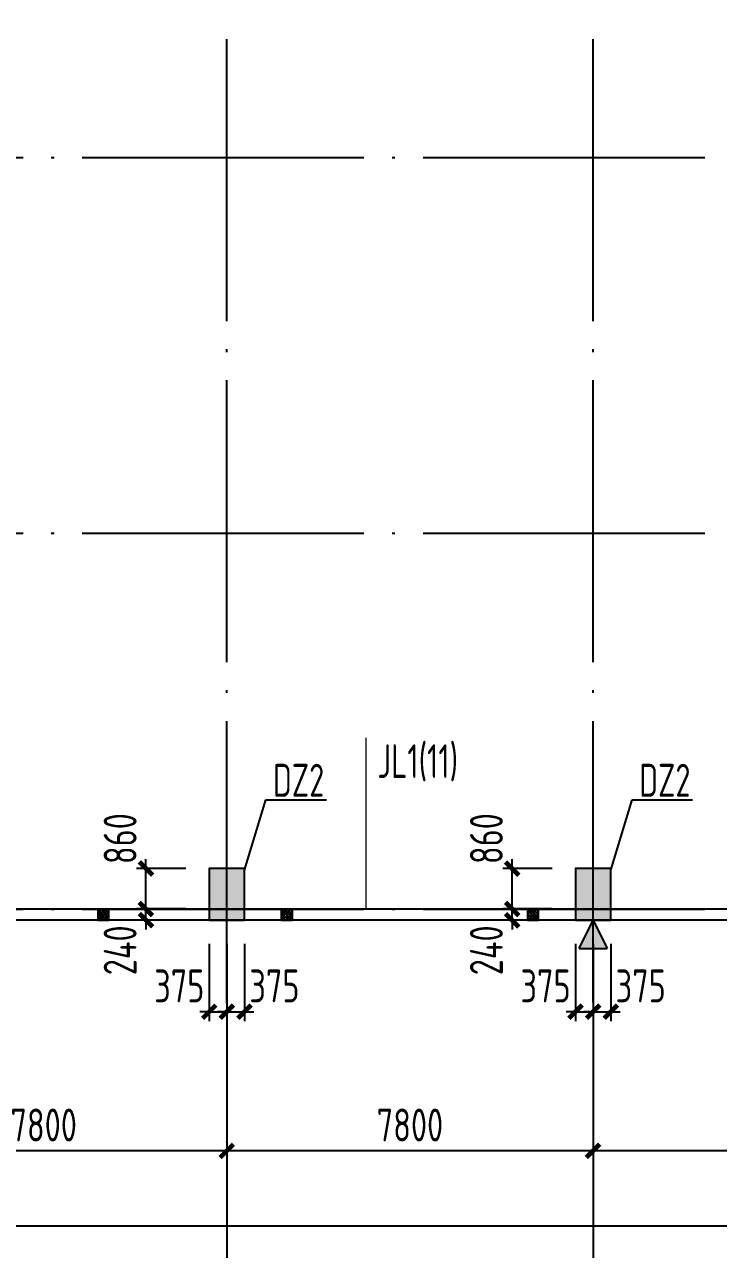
# Model space of a CAD drawing. Extents: x -2746917 to -971774, y -3334247 to -3250358.
# Drawn here: x -2261488 to -2254099, y -3308300 to -3295258 of the extents above; entities that cross this region are included whole.
import ezdxf

# ---------------------------------------------------------------- set-up
doc = ezdxf.new("R2010")
doc.units = 0
doc.header["$LTSCALE"] = 1000
doc.header["$MEASUREMENT"] = 0
doc.header["$PDMODE"] = 35
doc.linetypes.add('DOTE', pattern=[2.42, 2, -0.2, 0.02, -0.2])
doc.layers.get('0').update_dxf_attribs({"linetype": 'CONTINUOUS'})
doc.layers.get('Defpoints').update_dxf_attribs({"linetype": 'CONTINUOUS'})
for name, color, linetype in [('AXIS', 253, 'DOTE'), ('BEAM_CON', 4, 'CONTINUOUS'), ('COLU', 7, 'CONTINUOUS'), ('DIM', 3, 'CONTINUOUS'), ('HATCH', 254, 'CONTINUOUS'), ('NUM', 7, 'CONTINUOUS'), ('TEXT', 7, 'CONTINUOUS')]:
    doc.layers.add(name, color=color, linetype=linetype)
doc.styles.add('TSSD_Dimension', font='tssdeng.shx', dxfattribs={"width": 0.75, "bigfont": 'Hztxt.shx'})
doc.styles.add('TSSD_Label', font='tssdeng.shx', dxfattribs={"width": 0.75, "bigfont": 'hztxt.shx'})
doc.styles.add('TSSD_Rein', font='Tssdeng.shx', dxfattribs={"width": 0.75, "bigfont": 'hztxt.shx'})
doc.dimstyles.new('TSSD_200_100', dxfattribs={"dimtxt": 350, "dimasz": 100, "dimexe": 100, "dimexo": 250, "dimgap": 100, "dimtad": 1, "dimdec": 0, "dimlfac": 2, "dimzin": 0, "dimdsep": 46, "dimtxsty": 'TSSD_Dimension', "dimblk": 'ARCHTICK', "dimcen": 0, "dimdle": 100, "dimclrt": 7, "dimadec": 0, "dimazin": 0, "dimtfac": 1, "dimtdec": 0, "dimtix": 1, "dimtmove": 2, "dimatfit": 3, "dimfxl": 1, "dimtolj": 1, "dimtzin": 0, "dimarcsym": 0})

# ---------------------------------------------------------------- blocks, each defined once
blk = doc.blocks.new('_ArchTick')
at = {"color": 0, "const_width": 0.5}
blk.add_lwpolyline([(-0.71, -0.71), (0.71, 0.71)], dxfattribs=at)
blk = doc.blocks.new('*D1381')
at = {"layer": 'Defpoints', "color": 0, "ltscale": 1.5}
for p in [(-2255434, -3305675), (-2251534, -3305675), (-2255434, -3307250)]:
    blk.add_point(p, dxfattribs=at)
at = {"layer": 'DIM', "color": 0, "lineweight": -2, "ltscale": 1.5}
for p, q in [((-2255434, -3305925), (-2255434, -3307350)), ((-2251534, -3305925), (-2251534, -3307350)), ((-2251434, -3307250), (-2255534, -3307250))]:
    blk.add_line(p, q, dxfattribs=at)
at = {"layer": 'DIM', "color": 0, "lineweight": -2, "ltscale": 1.5, "xscale": 100, "yscale": 100, "zscale": 100, "rotation": 180}
blk.add_blockref('_ArchTick', (-2255434, -3307250), dxfattribs=at)
at = {"layer": 'DIM', "color": 0, "lineweight": -2, "ltscale": 1.5, "xscale": 100, "yscale": 100, "zscale": 100}
blk.add_blockref('_ArchTick', (-2251534, -3307250), dxfattribs=at)
at = {"layer": 'DIM', "color": 7, "ltscale": 1.5, "insert": (-2253484, -3306975), "char_height": 350, "attachment_point": 5, "style": 'TSSD_Dimension'}
blk.add_mtext('\\A1;7800', dxfattribs=at)
blk = doc.blocks.new('*D1382')
at = {"layer": 'Defpoints', "color": 0, "ltscale": 1.5}
for p in [(-2259334, -3305675), (-2255434, -3305675), (-2259334, -3307250)]:
    blk.add_point(p, dxfattribs=at)
at = {"layer": 'DIM', "color": 0, "lineweight": -2, "ltscale": 1.5}
for p, q in [((-2259334, -3305925), (-2259334, -3307350)), ((-2255434, -3305925), (-2255434, -3307350)), ((-2255334, -3307250), (-2259434, -3307250))]:
    blk.add_line(p, q, dxfattribs=at)
at = {"layer": 'DIM', "color": 0, "lineweight": -2, "ltscale": 1.5, "xscale": 100, "yscale": 100, "zscale": 100, "rotation": 180}
blk.add_blockref('_ArchTick', (-2259334, -3307250), dxfattribs=at)
at = {"layer": 'DIM', "color": 0, "lineweight": -2, "ltscale": 1.5, "xscale": 100, "yscale": 100, "zscale": 100}
blk.add_blockref('_ArchTick', (-2255434, -3307250), dxfattribs=at)
at = {"layer": 'DIM', "color": 7, "ltscale": 1.5, "insert": (-2257384, -3306975), "char_height": 350, "attachment_point": 5, "style": 'TSSD_Dimension'}
blk.add_mtext('\\A1;7800', dxfattribs=at)
blk = doc.blocks.new('*D1383')
at = {"layer": 'Defpoints', "color": 0, "ltscale": 1.5}
for p in [(-2263234, -3305675), (-2259334, -3305675), (-2263234, -3307250)]:
    blk.add_point(p, dxfattribs=at)
at = {"layer": 'DIM', "color": 0, "lineweight": -2, "ltscale": 1.5}
for p, q in [((-2263234, -3305925), (-2263234, -3307350)), ((-2259334, -3305925), (-2259334, -3307350)), ((-2259234, -3307250), (-2263334, -3307250))]:
    blk.add_line(p, q, dxfattribs=at)
at = {"layer": 'DIM', "color": 0, "lineweight": -2, "ltscale": 1.5, "xscale": 100, "yscale": 100, "zscale": 100, "rotation": 180}
blk.add_blockref('_ArchTick', (-2263234, -3307250), dxfattribs=at)
at = {"layer": 'DIM', "color": 0, "lineweight": -2, "ltscale": 1.5, "xscale": 100, "yscale": 100, "zscale": 100}
blk.add_blockref('_ArchTick', (-2259334, -3307250), dxfattribs=at)
at = {"layer": 'DIM', "color": 7, "ltscale": 1.5, "insert": (-2261284, -3306975), "char_height": 350, "attachment_point": 5, "style": 'TSSD_Dimension'}
blk.add_mtext('\\A1;7800', dxfattribs=at)
blk = doc.blocks.new('*D1385')
at = {"layer": 'Defpoints', "color": 0, "ltscale": 1.5}
for p in [(-2267134, -3305675), (-2224234, -3305675), (-2224234, -3308050)]:
    blk.add_point(p, dxfattribs=at)
at = {"layer": 'DIM', "color": 0, "lineweight": -2, "ltscale": 1.5}
for p, q in [((-2267134, -3305925), (-2267134, -3308150)), ((-2224234, -3305925), (-2224234, -3308150)), ((-2267234, -3308050), (-2224134, -3308050))]:
    blk.add_line(p, q, dxfattribs=at)
at = {"layer": 'DIM', "color": 0, "lineweight": -2, "ltscale": 1.5, "xscale": 100, "yscale": 100, "zscale": 100, "rotation": 180}
blk.add_blockref('_ArchTick', (-2267134, -3308050), dxfattribs=at)
at = {"layer": 'DIM', "color": 0, "lineweight": -2, "ltscale": 1.5, "xscale": 100, "yscale": 100, "zscale": 100}
blk.add_blockref('_ArchTick', (-2224234, -3308050), dxfattribs=at)
at = {"layer": 'DIM', "color": 7, "ltscale": 1.5, "insert": (-2245684, -3307775), "char_height": 350, "attachment_point": 5, "style": 'TSSD_Dimension'}
blk.add_mtext('\\A1;85800', dxfattribs=at)
blk = doc.blocks.new('*D1628')
at = {"layer": 'Defpoints', "color": 0, "ltscale": 1.5}
for p in [(-2259521, -3304795), (-2259334, -3304795), (-2259334, -3305769)]:
    blk.add_point(p, dxfattribs=at)
at = {"layer": 'DIM', "color": 0, "lineweight": -2, "ltscale": 1.5}
for p, q in [((-2259521, -3305045), (-2259521, -3305869)), ((-2259334, -3305045), (-2259334, -3305869)), ((-2259521, -3305769), (-2259621, -3305769)), ((-2259521, -3305769), (-2259334, -3305769)), ((-2259334, -3305769), (-2259234, -3305769))]:
    blk.add_line(p, q, dxfattribs=at)
at = {"layer": 'DIM', "color": 0, "lineweight": -2, "ltscale": 1.5, "xscale": 100, "yscale": 100, "zscale": 100}
blk.add_blockref('_ArchTick', (-2259521, -3305769), dxfattribs=at)
at = {"layer": 'DIM', "color": 0, "lineweight": -2, "ltscale": 1.5, "xscale": 100, "yscale": 100, "zscale": 100, "rotation": 180}
blk.add_blockref('_ArchTick', (-2259334, -3305769), dxfattribs=at)
at = {"layer": 'DIM', "color": 7, "ltscale": 1.5, "insert": (-2259840, -3305494), "char_height": 350, "attachment_point": 5, "style": 'TSSD_Dimension'}
blk.add_mtext('\\A1;375', dxfattribs=at)
blk = doc.blocks.new('*D1629')
at = {"layer": 'Defpoints', "color": 0, "ltscale": 1.5}
for p in [(-2259334, -3304795), (-2259146, -3304795), (-2259146, -3305769)]:
    blk.add_point(p, dxfattribs=at)
at = {"layer": 'DIM', "color": 0, "lineweight": -2, "ltscale": 1.5}
for p, q in [((-2259334, -3305045), (-2259334, -3305869)), ((-2259146, -3305045), (-2259146, -3305869)), ((-2259334, -3305769), (-2259434, -3305769)), ((-2259334, -3305769), (-2259146, -3305769)), ((-2259146, -3305769), (-2259046, -3305769))]:
    blk.add_line(p, q, dxfattribs=at)
at = {"layer": 'DIM', "color": 0, "lineweight": -2, "ltscale": 1.5, "xscale": 100, "yscale": 100, "zscale": 100}
blk.add_blockref('_ArchTick', (-2259334, -3305769), dxfattribs=at)
at = {"layer": 'DIM', "color": 0, "lineweight": -2, "ltscale": 1.5, "xscale": 100, "yscale": 100, "zscale": 100, "rotation": 180}
blk.add_blockref('_ArchTick', (-2259146, -3305769), dxfattribs=at)
at = {"layer": 'DIM', "color": 7, "ltscale": 1.5, "insert": (-2258827, -3305494), "char_height": 350, "attachment_point": 5, "style": 'TSSD_Dimension'}
blk.add_mtext('\\A1;375', dxfattribs=at)
blk = doc.blocks.new('*D1630')
at = {"layer": 'Defpoints', "color": 0, "ltscale": 1.5}
for p in [(-2260195, -3304675), (-2259521, -3304675), (-2259521, -3304795)]:
    blk.add_point(p, dxfattribs=at)
at = {"layer": 'DIM', "color": 0, "lineweight": -2, "ltscale": 1.5}
for p, q in [((-2259771, -3304675), (-2260295, -3304675)), ((-2260195, -3304675), (-2260195, -3304575)), ((-2260195, -3304795), (-2260195, -3304675)), ((-2259771, -3304795), (-2260295, -3304795)), ((-2260195, -3304795), (-2260195, -3304895))]:
    blk.add_line(p, q, dxfattribs=at)
at = {"layer": 'DIM', "color": 0, "lineweight": -2, "ltscale": 1.5, "xscale": 100, "yscale": 100, "zscale": 100}
for p, rotation in [((-2260195, -3304675), 270), ((-2260195, -3304795), 90)]:
    blk.add_blockref('_ArchTick', p, dxfattribs=dict(at, rotation=rotation))
at = {"layer": 'DIM', "color": 7, "ltscale": 1.5, "insert": (-2260470, -3305115), "char_height": 350, "attachment_point": 5, "rotation": 90, "style": 'TSSD_Dimension'}
blk.add_mtext('\\A1;240', dxfattribs=at)
blk = doc.blocks.new('*D1631')
at = {"layer": 'Defpoints', "color": 0, "ltscale": 1.5}
for p in [(-2260195, -3304245), (-2259521, -3304245), (-2259521, -3304675)]:
    blk.add_point(p, dxfattribs=at)
at = {"layer": 'DIM', "color": 0, "lineweight": -2, "ltscale": 1.5}
for p, q in [((-2260195, -3304775), (-2260195, -3304145)), ((-2259771, -3304245), (-2260295, -3304245)), ((-2259771, -3304675), (-2260295, -3304675))]:
    blk.add_line(p, q, dxfattribs=at)
at = {"layer": 'DIM', "color": 0, "lineweight": -2, "ltscale": 1.5, "xscale": 100, "yscale": 100, "zscale": 100}
for p, rotation in [((-2260195, -3304245), 90), ((-2260195, -3304675), 270)]:
    blk.add_blockref('_ArchTick', p, dxfattribs=dict(at, rotation=rotation))
at = {"layer": 'DIM', "color": 7, "ltscale": 1.5, "insert": (-2260470, -3303926), "char_height": 350, "attachment_point": 5, "rotation": 90, "style": 'TSSD_Dimension'}
blk.add_mtext('\\A1;860', dxfattribs=at)
blk = doc.blocks.new('*D1640')
at = {"layer": 'Defpoints', "color": 0, "ltscale": 1.5}
for p in [(-2255621, -3304795), (-2255434, -3304795), (-2255434, -3305769)]:
    blk.add_point(p, dxfattribs=at)
at = {"layer": 'DIM', "color": 0, "lineweight": -2, "ltscale": 1.5}
for p, q in [((-2255621, -3305045), (-2255621, -3305869)), ((-2255434, -3305045), (-2255434, -3305869)), ((-2255621, -3305769), (-2255721, -3305769)), ((-2255621, -3305769), (-2255434, -3305769)), ((-2255434, -3305769), (-2255334, -3305769))]:
    blk.add_line(p, q, dxfattribs=at)
at = {"layer": 'DIM', "color": 0, "lineweight": -2, "ltscale": 1.5, "xscale": 100, "yscale": 100, "zscale": 100}
blk.add_blockref('_ArchTick', (-2255621, -3305769), dxfattribs=at)
at = {"layer": 'DIM', "color": 0, "lineweight": -2, "ltscale": 1.5, "xscale": 100, "yscale": 100, "zscale": 100, "rotation": 180}
blk.add_blockref('_ArchTick', (-2255434, -3305769), dxfattribs=at)
at = {"layer": 'DIM', "color": 7, "ltscale": 1.5, "insert": (-2255940, -3305494), "char_height": 350, "attachment_point": 5, "style": 'TSSD_Dimension'}
blk.add_mtext('\\A1;375', dxfattribs=at)
blk = doc.blocks.new('*D1641')
at = {"layer": 'Defpoints', "color": 0, "ltscale": 1.5}
for p in [(-2255434, -3304795), (-2255246, -3304795), (-2255246, -3305769)]:
    blk.add_point(p, dxfattribs=at)
at = {"layer": 'DIM', "color": 0, "lineweight": -2, "ltscale": 1.5}
for p, q in [((-2255434, -3305045), (-2255434, -3305869)), ((-2255246, -3305045), (-2255246, -3305869)), ((-2255434, -3305769), (-2255534, -3305769)), ((-2255434, -3305769), (-2255246, -3305769)), ((-2255246, -3305769), (-2255146, -3305769))]:
    blk.add_line(p, q, dxfattribs=at)
at = {"layer": 'DIM', "color": 0, "lineweight": -2, "ltscale": 1.5, "xscale": 100, "yscale": 100, "zscale": 100}
blk.add_blockref('_ArchTick', (-2255434, -3305769), dxfattribs=at)
at = {"layer": 'DIM', "color": 0, "lineweight": -2, "ltscale": 1.5, "xscale": 100, "yscale": 100, "zscale": 100, "rotation": 180}
blk.add_blockref('_ArchTick', (-2255246, -3305769), dxfattribs=at)
at = {"layer": 'DIM', "color": 7, "ltscale": 1.5, "insert": (-2254927, -3305494), "char_height": 350, "attachment_point": 5, "style": 'TSSD_Dimension'}
blk.add_mtext('\\A1;375', dxfattribs=at)
blk = doc.blocks.new('*D1642')
at = {"layer": 'Defpoints', "color": 0, "ltscale": 1.5}
for p in [(-2256295, -3304675), (-2255621, -3304675), (-2255621, -3304795)]:
    blk.add_point(p, dxfattribs=at)
at = {"layer": 'DIM', "color": 0, "lineweight": -2, "ltscale": 1.5}
for p, q in [((-2255871, -3304675), (-2256395, -3304675)), ((-2256295, -3304675), (-2256295, -3304575)), ((-2256295, -3304795), (-2256295, -3304675)), ((-2255871, -3304795), (-2256395, -3304795)), ((-2256295, -3304795), (-2256295, -3304895))]:
    blk.add_line(p, q, dxfattribs=at)
at = {"layer": 'DIM', "color": 0, "lineweight": -2, "ltscale": 1.5, "xscale": 100, "yscale": 100, "zscale": 100}
for p, rotation in [((-2256295, -3304675), 270), ((-2256295, -3304795), 90)]:
    blk.add_blockref('_ArchTick', p, dxfattribs=dict(at, rotation=rotation))
at = {"layer": 'DIM', "color": 7, "ltscale": 1.5, "insert": (-2256570, -3305115), "char_height": 350, "attachment_point": 5, "rotation": 90, "style": 'TSSD_Dimension'}
blk.add_mtext('\\A1;240', dxfattribs=at)
blk = doc.blocks.new('*D1643')
at = {"layer": 'Defpoints', "color": 0, "ltscale": 1.5}
for p in [(-2256295, -3304245), (-2255621, -3304245), (-2255621, -3304675)]:
    blk.add_point(p, dxfattribs=at)
at = {"layer": 'DIM', "color": 0, "lineweight": -2, "ltscale": 1.5}
for p, q in [((-2256295, -3304775), (-2256295, -3304145)), ((-2255871, -3304245), (-2256395, -3304245)), ((-2255871, -3304675), (-2256395, -3304675))]:
    blk.add_line(p, q, dxfattribs=at)
at = {"layer": 'DIM', "color": 0, "lineweight": -2, "ltscale": 1.5, "xscale": 100, "yscale": 100, "zscale": 100}
for p, rotation in [((-2256295, -3304245), 90), ((-2256295, -3304675), 270)]:
    blk.add_blockref('_ArchTick', p, dxfattribs=dict(at, rotation=rotation))
at = {"layer": 'DIM', "color": 7, "ltscale": 1.5, "insert": (-2256570, -3303926), "char_height": 350, "attachment_point": 5, "rotation": 90, "style": 'TSSD_Dimension'}
blk.add_mtext('\\A1;860', dxfattribs=at)
blk = doc.blocks.new('A$C6DF15AF1')
at = {"layer": 'HATCH', "ltscale": 1.5}
h = blk.add_hatch(dxfattribs=at)
h.set_pattern_fill('ARMORED', color=256, scale=5, style=0)
h.set_pattern_definition([(50, (2166309.23, 3282061.71), (35.86300913, -3.13760675), [3.75, -41.25]), (355, (2166309.23, 3282061.71), (-6.93756668, 37.6096067), [3, -33]), (100.4514, (2166312.218, 3282061.447), (28.9254691, 34.4719771), [3.1870095, -35.0571056]), (46.1842, (2166309.23, 3282071.71), (53.36205243, -8.2759507), [5.625, -61.875]), (96.6356, (2166313.676, 3282071.02), (46.7331353, 48.70589355), [4.7805144, -52.58565]), (351.1842, (2166309.23, 3282071.71), (46.73309726, 48.70593005), [4.5, -49.5]), (21, (2166314.23, 3282069.21), (29.8453526, -20.13094453), [3.75, -41.25]), (326, (2166314.23, 3282069.21), (12.1657666, 36.25750225), [3, -33]), (71.4514, (2166316.717, 3282067.53), (42.01113143, 16.12652484), [3.1870095, -35.0571056]), (37.5, (2166309.23, 3282061.709), (0.607992766, 16.64469269), [0, -32.6, 0, -33.5, 0, -33.125]), (7.5, (2166309.23, 3282061.709), (13.15347687, 19.720585594), [0, -19.1, 0, -31.85, 0, -12.625]), (327.5, (2166298.08, 3282061.709), (26.69112181, -1.127743587), [0, -12.5, 0, -39, 0, -51.75]), (317.5, (2166293.08, 3282061.71), (29.15930847, 5.00524912), [0, -16.25, 0, -25.9, 0, -36.75]), (45, (2166309.23, 3282061.71), (-17.67766953, 17.67766953), [])])
h.paths.add_polyline_path([(0, 120), (120, 120), (120, 0), (0, 0)])
at = {"layer": 'COLU'}
blk.add_lwpolyline([(0, 120), (120, 120), (120, 0), (0, 0)], close=True, dxfattribs=at)
blk = doc.blocks.new('A$C72AE6952')
at = {"layer": 'DIM', "ltscale": 1.5}
blk.add_hatch(color=2, dxfattribs=at).paths.add_polyline_path([(105, -28), (-195, 122), (-195, -178)])
at = {"layer": 'DIM', "color": 2, "ltscale": 1.5}
for p, q in [((-195, 122), (-195, -178)), ((-195, 122), (105, -28)), ((105, -28), (-195, -178))]:
    blk.add_line(p, q, dxfattribs=at)

msp = doc.modelspace()

# ---------------------------------------------------------------- hatches: boundary and pattern name
at = {"layer": 'COLU', "ltscale": 1.5}
h = msp.add_hatch(color=256, dxfattribs=at)
h.paths.add_polyline_path([(-2224113.71, -3284562.84), (-2224463.71, -3284562.84), (-2224463.71, -3284787.84), (-2224113.71, -3284787.84)])
h.paths.add_polyline_path([(-2224113.71, -3288562.84), (-2224463.71, -3288562.84), (-2224463.71, -3288787.84), (-2224113.71, -3288787.84)])
h.paths.add_polyline_path([(-2224113.71, -3296562.84), (-2224463.71, -3296562.84), (-2224463.71, -3296787.84), (-2224113.71, -3296787.84)])
h.paths.add_polyline_path([(-2228321.21, -3304795.34), (-2227946.21, -3304795.34), (-2227946.21, -3304245.34), (-2228321.21, -3304245.34)])
h.paths.add_polyline_path([(-2228296.21, -3292425.34), (-2227971.21, -3292425.34), (-2227971.21, -3292925.34), (-2228296.21, -3292925.34)])
h.paths.add_polyline_path([(-2228321.21, -3280555.34), (-2227946.21, -3280555.34), (-2227946.21, -3281105.34), (-2228321.21, -3281105.34)])
h.paths.add_polyline_path([(-2232221.21, -3304795.34), (-2231846.21, -3304795.34), (-2231846.21, -3304245.34), (-2232221.21, -3304245.34)])
h.paths.add_polyline_path([(-2232196.21, -3292425.34), (-2231871.21, -3292425.34), (-2231871.21, -3292925.34), (-2232196.21, -3292925.34)])
h.paths.add_polyline_path([(-2232221.21, -3280555.34), (-2231846.21, -3280555.34), (-2231846.21, -3281105.34), (-2232221.21, -3281105.34)])
h.paths.add_polyline_path([(-2236121.21, -3304795.34), (-2235746.21, -3304795.34), (-2235746.21, -3304245.34), (-2236121.21, -3304245.34)])
h.paths.add_polyline_path([(-2236096.21, -3292425.34), (-2235771.21, -3292425.34), (-2235771.21, -3292925.34), (-2236096.21, -3292925.34)])
h.paths.add_polyline_path([(-2236121.21, -3280555.34), (-2235746.21, -3280555.34), (-2235746.21, -3281105.34), (-2236121.21, -3281105.34)])
h.paths.add_polyline_path([(-2240021.21, -3304795.34), (-2239646.21, -3304795.34), (-2239646.21, -3304245.34), (-2240021.21, -3304245.34)])
h.paths.add_polyline_path([(-2239996.21, -3292425.34), (-2239671.21, -3292425.34), (-2239671.21, -3292925.34), (-2239996.21, -3292925.34)])
h.paths.add_polyline_path([(-2240021.21, -3280555.34), (-2239646.21, -3280555.34), (-2239646.21, -3281105.34), (-2240021.21, -3281105.34)])
h.paths.add_polyline_path([(-2243921.21, -3304795.34), (-2243546.21, -3304795.34), (-2243546.21, -3304245.34), (-2243921.21, -3304245.34)])
h.paths.add_polyline_path([(-2243896.21, -3292425.34), (-2243571.21, -3292425.34), (-2243571.21, -3292925.34), (-2243896.21, -3292925.34)])
h.paths.add_polyline_path([(-2243921.21, -3280555.34), (-2243546.21, -3280555.34), (-2243546.21, -3281105.34), (-2243921.21, -3281105.34)])
h.paths.add_polyline_path([(-2247821.21, -3304795.34), (-2247446.21, -3304795.34), (-2247446.21, -3304245.34), (-2247821.21, -3304245.34)])
h.paths.add_polyline_path([(-2247796.21, -3292425.34), (-2247471.21, -3292425.34), (-2247471.21, -3292925.34), (-2247796.21, -3292925.34)])
h.paths.add_polyline_path([(-2247821.21, -3280555.34), (-2247446.21, -3280555.34), (-2247446.21, -3281105.34), (-2247821.21, -3281105.34)])
h.paths.add_polyline_path([(-2251721.21, -3304795.34), (-2251346.21, -3304795.34), (-2251346.21, -3304245.34), (-2251721.21, -3304245.34)])
h.paths.add_polyline_path([(-2251696.21, -3292425.34), (-2251371.21, -3292425.34), (-2251371.21, -3292925.34), (-2251696.21, -3292925.34)])
h.paths.add_polyline_path([(-2251721.21, -3280555.34), (-2251346.21, -3280555.34), (-2251346.21, -3281105.34), (-2251721.21, -3281105.34)])
h.paths.add_polyline_path([(-2255621.21, -3304795.34), (-2255246.21, -3304795.34), (-2255246.21, -3304245.34), (-2255621.21, -3304245.34)])
h.paths.add_polyline_path([(-2255596.21, -3292425.34), (-2255271.21, -3292425.34), (-2255271.21, -3292925.34), (-2255596.21, -3292925.34)])
h.paths.add_polyline_path([(-2255621.21, -3280555.34), (-2255246.21, -3280555.34), (-2255246.21, -3281105.34), (-2255621.21, -3281105.34)])
h.paths.add_polyline_path([(-2224113.71, -3280555.34), (-2224463.71, -3280555.34), (-2224463.71, -3281105.34), (-2224113.71, -3281105.34)])
h.paths.add_polyline_path([(-2224113.71, -3300562.84), (-2224463.71, -3300562.84), (-2224463.71, -3300787.84), (-2224113.71, -3300787.84)])
h.paths.add_polyline_path([(-2224113.71, -3304795.34), (-2224463.71, -3304795.34), (-2224463.71, -3304245.34), (-2224113.71, -3304245.34)])
h.paths.add_polyline_path([(-2224113.71, -3292925.34), (-2224463.71, -3292925.34), (-2224463.71, -3292425.34), (-2224113.71, -3292425.34)])
h.paths.add_polyline_path([(-2259521.21, -3304795.34), (-2259146.21, -3304795.34), (-2259146.21, -3304245.34), (-2259521.21, -3304245.34)])
h.paths.add_polyline_path([(-2267253.71, -3300562.84), (-2266903.71, -3300562.84), (-2266903.71, -3300787.84), (-2267253.71, -3300787.84)])
h.paths.add_polyline_path([(-2267253.71, -3296562.84), (-2266903.71, -3296562.84), (-2266903.71, -3296787.84), (-2267253.71, -3296787.84)])
h.paths.add_polyline_path([(-2267253.71, -3288562.84), (-2266903.71, -3288562.84), (-2266903.71, -3288787.84), (-2267253.71, -3288787.84)])
h.paths.add_polyline_path([(-2263421.21, -3304795.34), (-2263046.21, -3304795.34), (-2263046.21, -3304245.34), (-2263421.21, -3304245.34)])
h.paths.add_polyline_path([(-2267253.71, -3304795.34), (-2266903.71, -3304795.34), (-2266903.71, -3304245.34), (-2267253.71, -3304245.34)])
h.paths.add_polyline_path([(-2259496.21, -3292425.34), (-2259171.21, -3292425.34), (-2259171.21, -3292925.34), (-2259496.21, -3292925.34)])
h.paths.add_polyline_path([(-2259521.21, -3280555.34), (-2259146.21, -3280555.34), (-2259146.21, -3281105.34), (-2259521.21, -3281105.34)])
h.paths.add_polyline_path([(-2263396.21, -3292425.34), (-2263071.21, -3292425.34), (-2263071.21, -3292925.34), (-2263396.21, -3292925.34)])
h.paths.add_polyline_path([(-2267253.71, -3292925.34), (-2266903.71, -3292925.34), (-2266903.71, -3292425.34), (-2267253.71, -3292425.34)])
h.paths.add_polyline_path([(-2267253.71, -3284562.84), (-2266903.71, -3284562.84), (-2266903.71, -3284787.84), (-2267253.71, -3284787.84)])
h.paths.add_polyline_path([(-2263421.21, -3280555.34), (-2263046.21, -3280555.34), (-2263046.21, -3281105.34), (-2263421.21, -3281105.34)])
h.paths.add_polyline_path([(-2267253.71, -3280555.34), (-2266903.71, -3280555.34), (-2266903.71, -3281105.34), (-2267253.71, -3281105.34)])

# ---------------------------------------------------------------- linework, layer by layer
at = {"layer": 'AXIS', "ltscale": 1.5}
for p, q in [((-2259333.71, -3305675.34), (-2259333.71, -3279675.34)), ((-2255433.71, -3305675.34), (-2255433.71, -3279675.34)), ((-2268133.71, -3296675.34), (-2223233.71, -3296675.34)), ((-2268133.71, -3300675.34), (-2223233.71, -3300675.34)), ((-2268133.71, -3304675.34), (-2223233.71, -3304675.34))]:
    msp.add_line(p, q, dxfattribs=at)
at = {"layer": 'BEAM_CON', "ltscale": 1.5}
for points in [[(-2267253.71, -3280555.34), (-2224113.71, -3280555.34), (-2224113.71, -3304795.34), (-2267253.71, -3304795.34)], [(-2267133.71, -3280675.34), (-2224233.71, -3280675.34), (-2224233.71, -3304675.34), (-2267133.71, -3304675.34)]]:
    msp.add_lwpolyline(points, close=True, dxfattribs=at)
at = {"layer": 'COLU', "ltscale": 1.5}
for points in [[(-2259521.21, -3304795.34), (-2259146.21, -3304795.34), (-2259146.21, -3304245.34), (-2259521.21, -3304245.34)], [(-2255621.21, -3304795.34), (-2255246.21, -3304795.34), (-2255246.21, -3304245.34), (-2255621.21, -3304245.34)]]:
    msp.add_lwpolyline(points, close=True, dxfattribs=at)
at = {"layer": 'NUM'}
for p, q in [((-2259146.21, -3304260.34), (-2258917.39, -3303514.19)), ((-2258917.39, -3303514.19), (-2258274, -3303514.19)), ((-2255246.21, -3304260.34), (-2255017.39, -3303514.19)), ((-2255017.39, -3303514.19), (-2254374, -3303514.19))]:
    msp.add_line(p, q, dxfattribs=at)
at = {"layer": 'NUM', "ltscale": 1.5}
for p, q in [((-2259333.71, -3305675.34), (-2259333.71, -3308450.34)), ((-2255433.71, -3305675.34), (-2255433.71, -3308450.34))]:
    msp.add_line(p, q, dxfattribs=at)
at = {"layer": 'TEXT', "color": 6, "lineweight": 5}
msp.add_line((-2257850.39, -3304675.34), (-2257850.39, -3302853.67), dxfattribs=at)

# ---------------------------------------------------------------- block references
at = {"layer": 'COLU', "ltscale": 1.5, "xscale": -1}
for p in [(-2260588.71, -3304795.34), (-2258633.71, -3304795.34), (-2256013.71, -3304795.34)]:
    msp.add_blockref('A$C6DF15AF1', p, dxfattribs=at)
at = {"layer": 'DIM', "ltscale": 1.5, "rotation": 90}
msp.add_blockref('A$C72AE6952', (-2255461.62, -3304900.47), dxfattribs=at)

# ---------------------------------------------------------------- texts
at = {"layer": 'TEXT', "color": 6, "lineweight": 5, "style": 'TSSD_Label', "width": 0.7}
msp.add_text('JL1(11) ', height=360, dxfattribs=at).set_placement((-2257730.39, -3303280.89))
at = {"layer": 'TEXT', "lineweight": 5, "style": 'TSSD_Rein', "width": 0.7}
for p in [(-2258843.21, -3303479.18), (-2254943.21, -3303479.18)]:
    msp.add_text('DZ2', height=350, dxfattribs=at).set_placement(p)

# ---------------------------------------------------------------- dimensions: what is measured, and where the dimension line sits
at = {"layer": 'DIM', "ltscale": 1.5}
for base, p1, p2, picture, middle in [((-2260195.09, -3304245.34), (-2259521.21, -3304675.34), (-2259521.21, -3304245.34), '*D1631', (-2260470.09, -3303926.08)), ((-2256295.09, -3304245.34), (-2255621.21, -3304675.34), (-2255621.21, -3304245.34), '*D1643', (-2256570.09, -3303926.08)), ((-2260195.09, -3304675.34), (-2259521.21, -3304795.34), (-2259521.21, -3304675.34), '*D1630', (-2260470.09, -3305114.61)), ((-2256295.09, -3304675.34), (-2255621.21, -3304795.34), (-2255621.21, -3304675.34), '*D1642', (-2256570.09, -3305114.61))]:
    dim = msp.add_linear_dim(base=base, p1=p1, p2=p2, angle=90, dimstyle='TSSD_200_100', dxfattribs=at)
    dim.commit()
    dim.dimension.update_dxf_attribs({"geometry": picture, "text_midpoint": middle, "dimtype": 160})
for base, p1, p2, picture, middle in [((-2259333.71, -3305768.58), (-2259521.21, -3304795.34), (-2259333.71, -3304795.34), '*D1628', (-2259840.47, -3305493.58)), ((-2259146.21, -3305768.58), (-2259333.71, -3304795.34), (-2259146.21, -3304795.34), '*D1629', (-2258826.94, -3305493.58)), ((-2255433.71, -3305768.58), (-2255621.21, -3304795.34), (-2255433.71, -3304795.34), '*D1640', (-2255940.47, -3305493.58)), ((-2255246.21, -3305768.58), (-2255433.71, -3304795.34), (-2255246.21, -3304795.34), '*D1641', (-2254926.94, -3305493.58))]:
    dim = msp.add_linear_dim(base=base, p1=p1, p2=p2, dimstyle='TSSD_200_100', dxfattribs=at)
    dim.commit()
    dim.dimension.update_dxf_attribs({"geometry": picture, "text_midpoint": middle, "dimtype": 160})
for base, p1, p2, picture, middle in [((-2224233.71, -3308050.34), (-2267133.71, -3305675.34), (-2224233.71, -3305675.34), '*D1385', (-2245683.71, -3307775.34)), ((-2263233.71, -3307250.34), (-2259333.71, -3305675.34), (-2263233.71, -3305675.34), '*D1383', (-2261283.71, -3306975.34)), ((-2259333.71, -3307250.34), (-2255433.71, -3305675.34), (-2259333.71, -3305675.34), '*D1382', (-2257383.71, -3306975.34)), ((-2255433.71, -3307250.34), (-2251533.71, -3305675.34), (-2255433.71, -3305675.34), '*D1381', (-2253483.71, -3306975.34))]:
    dim = msp.add_linear_dim(base=base, p1=p1, p2=p2, angle=180, dimstyle='TSSD_200_100', dxfattribs=at)
    dim.commit()
    dim.dimension.update_dxf_attribs({"geometry": picture, "text_midpoint": middle})

doc.saveas('drawing.dxf')
